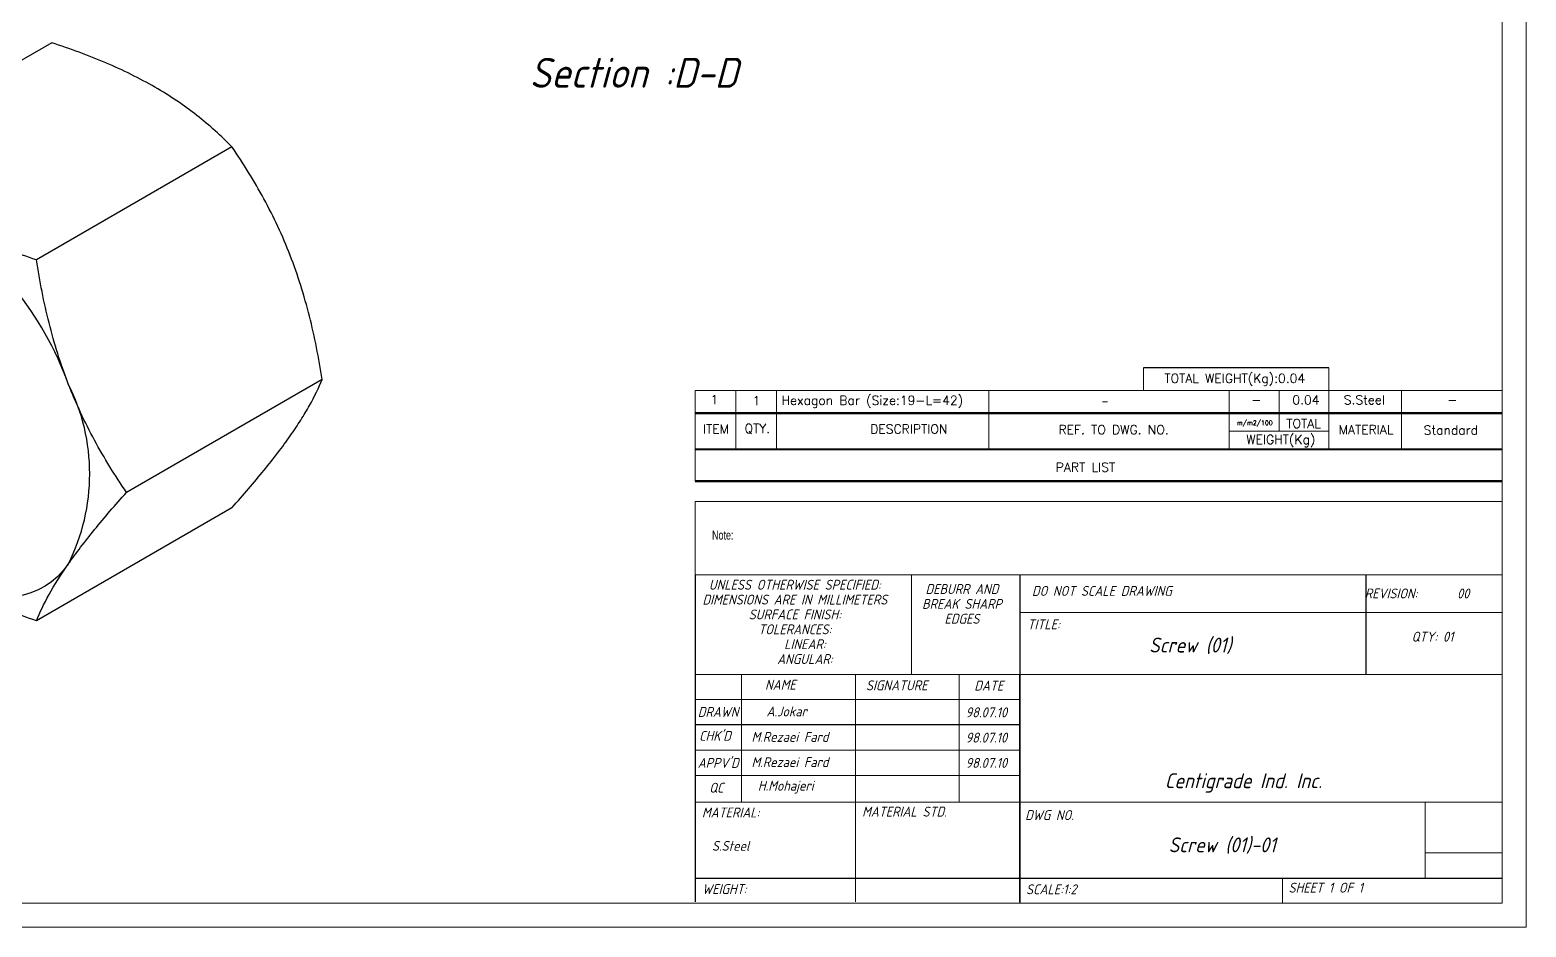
# Model space of a CAD drawing. Header units: millimetres. Extents: x 882 to 1669, y 471 to 913.
# Drawn here: x 916.5 to 972.8, y 470.6 to 504.3 of the extents above; entities that cross this region are included whole.
import ezdxf
from ezdxf.enums import TextEntityAlignment as Align

# ---------------------------------------------------------------- set-up
doc = ezdxf.new("R2010")
doc.units = ezdxf.units.MM
doc.linetypes.add('SLD-Solid', pattern=[0])
doc.layers.add('title', color=7, linetype='Continuous', lineweight=15)
doc.styles.add('GENISO', font='geniso.shx', dxfattribs={"oblique": 15})
doc.styles.add('SLDTEXTSTYLE0', font='TXT', dxfattribs={"width": 0.75})
doc.styles.add('TITLE', font='romans.shx', dxfattribs={"height": 2.5})

msp = doc.modelspace()

# ---------------------------------------------------------------- linework, layer by layer
at = {"linetype": 'Continuous', "lineweight": 25}
for p, q in [((917.3001427, 503.8587548), (909.9373934, 499.6083301)), ((924.0872702, 499.9406294), (916.724521, 495.6902048)), ((927.480834, 491.1940715), (920.1180847, 486.9436468)), ((924.0872702, 486.3656389), (916.724521, 482.1152142))]:
    msp.add_line(p, q, dxfattribs=at)
for p, q in [((965.3743054, 491.6296888), (958.3906722, 491.6296888)), ((941.5243112, 483.8432629), (941.5243112, 471.5405796)), ((953.7375204, 483.8432629), (953.7375204, 471.4846583)), ((966.7761337, 480.0965366), (966.7761337, 483.8432629)), ((953.7375204, 471.5405796), (953.7375204, 480.0965366)), ((953.7375204, 478.1952128), (941.5243112, 478.1952128)), ((941.5243112, 472.4353202), (971.9007546, 472.4353202))]:
    msp.add_line(p, q)
at = {"linetype": 'SLD-Solid', "lineweight": 15}
for p, q in [((941.5243112, 486.6051047), (971.9007546, 486.6051047)), ((941.5243112, 486.6051047), (941.5243112, 483.8432629)), ((941.5243112, 483.8432629), (971.9007546, 483.8432629)), ((949.6664507, 483.8432629), (949.6664507, 480.0965366)), ((971.9007546, 482.4172701), (953.7375204, 482.4172701)), ((971.9007546, 480.0965366), (941.5243112, 480.0965366)), ((943.2690553, 480.0965366), (943.2690553, 475.2873059)), ((947.5617864, 480.0965366), (947.5617864, 471.5405796)), ((951.4556917, 480.0965366), (951.4556917, 475.2873059)), ((953.7375204, 479.1458747), (941.5243112, 479.1458747)), ((953.7375204, 477.2445509), (941.5243112, 477.2445509)), ((953.7375204, 476.2938891), (941.5243112, 476.2938891)), ((943.8506367, 475.2873059), (941.5243112, 475.2873059)), ((943.8506367, 475.2873059), (971.9007546, 475.2873059)), ((968.9928477, 472.4353202), (968.9928477, 475.2873059)), ((971.9007546, 473.3859821), (968.9928477, 473.3859821)), ((963.624404, 471.4846583), (963.624404, 472.4353202))]:
    msp.add_line(p, q, dxfattribs=at)
for points in [[(881.5319538, 534.3401856), (972.7954952, 534.3401856), (972.7954952, 470.5899177), (881.5319538, 470.5899177)], [(882.4266944, 533.445445), (971.9007546, 533.445445), (971.9007546, 471.4846583), (882.4266944, 471.4846583)]]:
    msp.add_lwpolyline(points, close=True, dxfattribs=at)
at = {"linetype": 'Continuous', "lineweight": 25, "flags": 128}
msp.add_lwpolyline([(917.9263283, 484.2436876), (917.7357517, 483.998278), (917.5265882, 483.7778205), (917.2996319, 483.5831504), (917.0557432, 483.4150071), (916.7958477, 483.274028), (916.520931, 483.1607478), (916.2320361, 483.0755966), (915.9302585, 483.0188969), (915.6167435, 482.9908635), (915.2926804, 482.9916038), (914.9592978, 483.0211145), (914.6178609, 483.0792832), (914.2696647, 483.1658895), (913.91603, 483.2806054), (913.5582984, 483.4229957), (913.1978267, 483.5925194), (912.8359825, 483.788534)], dxfattribs=at)
at = {"linetype": 'Continuous', "lineweight": 25}
for centre, radius, start, end in [((905.9832891, 486.6427411), 12.7237811, 20.17573806, 57.4134057), ((911.1786185, 487.6374352), 7.5530861, 333.29997839, 26.70002161)]:
    msp.add_arc(centre, radius, start, end, dxfattribs=at)
for points, knots in [([(921.1886813, 502.1854352), (920.615192, 502.5165035), (919.9871971, 502.8240712), (918.6808039, 503.3781822), (917.9997793, 503.6276832), (917.3001426, 503.8587551)], [0, 0, 0, 0, 0.5, 0.5, 1, 1, 1, 1]), ([(924.0872705, 499.9406296), (923.6845699, 500.3469722), (923.2451522, 500.7459992), (922.284354, 501.4993958), (921.761372, 501.8548279), (921.1886813, 502.1854352)], [0, 0, 0, 0, 0.5, 0.5, 1, 1, 1, 1]), ([(926.2790272, 495.8530933), (926.1352472, 496.2236714), (925.9793564, 496.5887328), (925.648478, 497.2991675), (925.4729978, 497.6459245), (924.9199537, 498.6637797), (924.5158734, 499.3125359), (924.0872705, 499.9406296)], [0, 0, 0, 0, 0.25, 0.25, 0.5, 0.5, 1, 1, 1, 1]), ([(916.7245211, 495.6902049), (916.0206389, 495.922679), (915.329429, 496.1763494), (914.0243663, 496.7310064), (913.4086731, 497.0329175), (912.8359825, 497.3635248)], [0, 0, 0, 0, 0.5, 0.5, 1, 1, 1, 1]), ([(917.9263283, 491.0311829), (917.7825483, 491.401761), (917.6499441, 491.7802655), (917.4093251, 492.5428058), (917.3007454, 492.9281836), (917.0060844, 494.0952002), (916.8509792, 494.8876866), (916.7245211, 495.6902049)], [0, 0, 0, 0, 0.25, 0.25, 0.5, 0.5, 1, 1, 1, 1]), ([(927.4808344, 491.1940714), (927.3541187, 491.9982249), (927.1987269, 492.7916034), (926.8056998, 494.3474571), (926.5674541, 495.1097031), (926.2790272, 495.8530933)], [0, 0, 0, 0, 0.5, 0.5, 1, 1, 1, 1]), ([(926.2790272, 489.0655978), (926.4228072, 489.270171), (926.5554114, 489.4686878), (926.7960304, 489.8492041), (926.9046101, 490.0319768), (927.1992711, 490.5604623), (927.3543763, 490.8864075), (927.4808344, 491.1940714)], [0, 0, 0, 0, 0.25, 0.25, 0.5, 0.5, 1, 1, 1, 1]), ([(920.118085, 486.9436467), (919.6886087, 487.5730202), (919.2841445, 488.2226122), (918.5469516, 489.5797833), (918.2147552, 490.2877927), (917.9263283, 491.0311829)], [0, 0, 0, 0, 0.5, 0.5, 1, 1, 1, 1]), ([(924.0872705, 486.3656386), (924.5167468, 486.8487093), (924.921211, 487.3188899), (925.6584039, 488.2222815), (925.9906003, 488.6552181), (926.2790272, 489.0655978)], [0, 0, 0, 0, 0.5, 0.5, 1, 1, 1, 1]), ([(917.9263283, 484.2436874), (918.0701083, 484.4482606), (918.2259992, 484.6602205), (918.5568775, 485.0928424), (918.7323577, 485.3142359), (919.2854018, 485.9918828), (919.6894821, 486.4615582), (920.118085, 486.9436467)], [0, 0, 0, 0, 0.25, 0.25, 0.5, 0.5, 1, 1, 1, 1]), ([(916.7245211, 482.1152139), (916.0206389, 482.347688), (915.329429, 482.6013584), (914.0243663, 483.1560154), (913.4086731, 483.4579265), (912.8359825, 483.7885338)], [0, 0, 0, 0, 0.5, 0.5, 1, 1, 1, 1]), ([(916.7245211, 482.1152139), (916.8512368, 482.4235047), (917.0066286, 482.7498987), (917.3996557, 483.4546076), (917.6379015, 483.8333077), (917.9263283, 484.2436874)], [0, 0, 0, 0, 0.5, 0.5, 1, 1, 1, 1])]:
    msp.add_open_spline(points, degree=3, knots=knots, dxfattribs=at)
at = {"layer": 'title'}
for p, q in [((958.3906722, 490.7775602), (958.3906722, 491.6296888)), ((965.3743054, 491.6296888), (965.3743054, 490.7775602)), ((971.9007546, 490.7775602), (941.5147065, 490.7775602)), ((941.5147065, 487.3690461), (941.5147065, 490.7775602)), ((943.0485378, 490.7775602), (943.0485378, 488.562026)), ((944.5823692, 490.7775602), (944.5823692, 488.562026)), ((952.5691571, 490.7775602), (952.5691571, 488.562026)), ((961.6249399, 490.7775602), (961.6249399, 488.562026)), ((963.4996227, 490.7775602), (963.4996227, 489.2437289)), ((965.3743054, 491.0178116), (965.3743054, 490.7775602)), ((965.3743054, 490.7775602), (965.3743054, 488.562026)), ((968.1011168, 490.7775602), (968.1011168, 488.562026)), ((963.4996227, 489.9254317), (963.4996227, 489.2437289)), ((961.6249399, 489.2437289), (965.3743054, 489.2437289))]:
    msp.add_line(p, q, dxfattribs=at)
at = {"layer": 'title', "const_width": 0.0852129}
for points in [[(971.9007546, 489.9254317), (941.5147065, 489.9254317)], [(971.9007546, 488.562026), (941.5147065, 488.562026)], [(971.9007546, 487.3690461), (941.5147065, 487.3690461)]]:
    msp.add_lwpolyline(points, dxfattribs=at)

# ---------------------------------------------------------------- texts
at = {"attachment_point": 5, "style": 'GENISO'}
for s, insert, char_height in [('Section :D-D', (939.2078764, 502.7263485), 1.125), ('UNLESS OTHERWISE SPECIFIED:', (945.2732986, 483.4677248), 0.372808584), ('DEBURR AND', (951.5615284, 483.3059158), 0.37280858), ('DO NOT SCALE DRAWING', (956.8276503, 483.2355089), 0.372808584), ('REVISION:       00', (968.6920296, 483.1396703), 0.372808584), ('DIMENSIONS ARE IN MILLIMETERS', (945.2732986, 482.908512), 0.372808584), ('BREAK SHARP', (951.5615284, 482.746703), 0.372808584), ('SURFACE FINISH:', (945.2732986, 482.3492991), 0.372808584), ('EDGES', (951.5615284, 482.1874901), 0.37280858), ('TITLE:', (954.6385037, 481.9779392), 0.37280858), ('TOLERANCES:', (945.2732986, 481.7900863), 0.372808584), ('Screw (01)', (960.1571303, 481.1703809), 0.55921288), ('\\pxi-3,l4,t4;QTY:^I01', (969.088355, 481.5138329), 0.372808584), ('LINEAR:', (945.6507673, 481.2308734), 0.37280858), ('ANGULAR:', (945.6507673, 480.6716605), 0.37280858), ('NAME', (944.7279834, 479.7054192), 0.37280858), ('SIGNATURE', (949.1069504, 479.6823966), 0.37280858), ('DATE', (952.5726216, 479.6734546), 0.37280858), ('DRAWN', (942.3832676, 478.6830784), 0.37280858), ('A.Jokar', (944.9641024, 478.7020495), 0.37280858), ('98.07.10', (952.4802591, 478.6670789), 0.37280858), ("CHK'D", (942.2666228, 477.7831302), 0.37280858), ('M.Rezaei Fard', (945.0882302, 477.7443731), 0.372808584), ('98.07.10', (952.4802591, 477.7164171), 0.37280858), ("APPV'D", (942.3879772, 476.765534), 0.37280858), ('M.Rezaei Fard', (945.0882302, 476.7937112), 0.372808584), ('98.07.10', (952.4802591, 476.7657552), 0.37280858), ('QC', (942.3155122, 475.8313014), 0.37280858), ('H.Mohajeri', (944.9297375, 475.8503571), 0.37280858), ('Centigrade Ind. Inc.', (962.1550846, 476.0095218), 0.559212876), ('MATERIAL:', (942.8594271, 474.899077), 0.37280858), ('MATERIAL STD.', (949.3970428, 474.9312628), 0.372808584), ('DWG NO.', (954.8557068, 474.8019055), 0.37280858), ('S.Steel', (942.8594271, 473.6449907), 0.37280858), ('Screw (01)-01', (961.3603061, 473.6545245), 0.559212876), ('WEIGHT:', (942.6219744, 472.0175363), 0.37280858), ('SCALE:1:2', (954.9233505, 472.0096712), 0.37280858), ('SHEET 1 OF 1', (965.2556241, 472.0708166), 0.372808584)]:
    msp.add_mtext(s, dxfattribs=dict(at, insert=insert, char_height=char_height))
at = {"linetype": 'Continuous', "lineweight": 15, "insert": (942.1578502, 485.5021789), "char_height": 0.33552773, "attachment_point": 1, "style": 'SLDTEXTSTYLE0'}
msp.add_mtext('Note:', dxfattribs=at)
at = {"layer": 'title', "style": 'TITLE'}
for s, height, p in [('TOTAL WEIGHT(Kg):0.04', 0.340851414, (961.8307223, 491.2096391)), ('1', 0.3408514, (943.8306389, 490.3881138)), ('0.04', 0.34085141, (964.5098092, 490.4213329)), ('S.Steel', 0.34085141, (966.7079327, 490.4213329)), ('-', 0.3408514, (962.6408001, 490.4213329)), ('-', 0.3408514, (970.0179351, 490.4213329)), ('ITEM', 0.34085141, (942.3033505, 489.3301)), ('QTY.', 0.34085141, (943.8598822, 489.3301)), ('DESCRIPTION', 0.340851414, (949.5637698, 489.3246046)), ('REF. TO DWG. NO.', 0.340851414, (957.2710278, 489.3028998)), ('m/m2/100', 0.17042571, (962.5849679, 489.5484911)), ('TOTAL', 0.34085141, (964.4197015, 489.5312825)), ('MATERIAL', 0.34085141, (966.7726945, 489.3028998)), ('Standard', 0.34085141, (969.9649483, 489.2847443)), ('WEIGHT(Kg)', 0.34085141, (963.5632743, 488.9070463)), ('PART LIST', 0.34085141, (956.2110127, 487.8893567))]:
    msp.add_text(s, height=height, dxfattribs=at).set_placement(p, align=Align.MIDDLE)
for s, height, p in [('1', 0.3408514, (942.0983736, 490.2611639)), ('Hexagon Bar (Size:19-L=42)', 0.340851414, (944.7705524, 490.2323299)), ('-', 0.245413, (956.810414, 490.2487598))]:
    msp.add_text(s, height=height, dxfattribs=at).set_placement(p)

doc.saveas('drawing.dxf')
